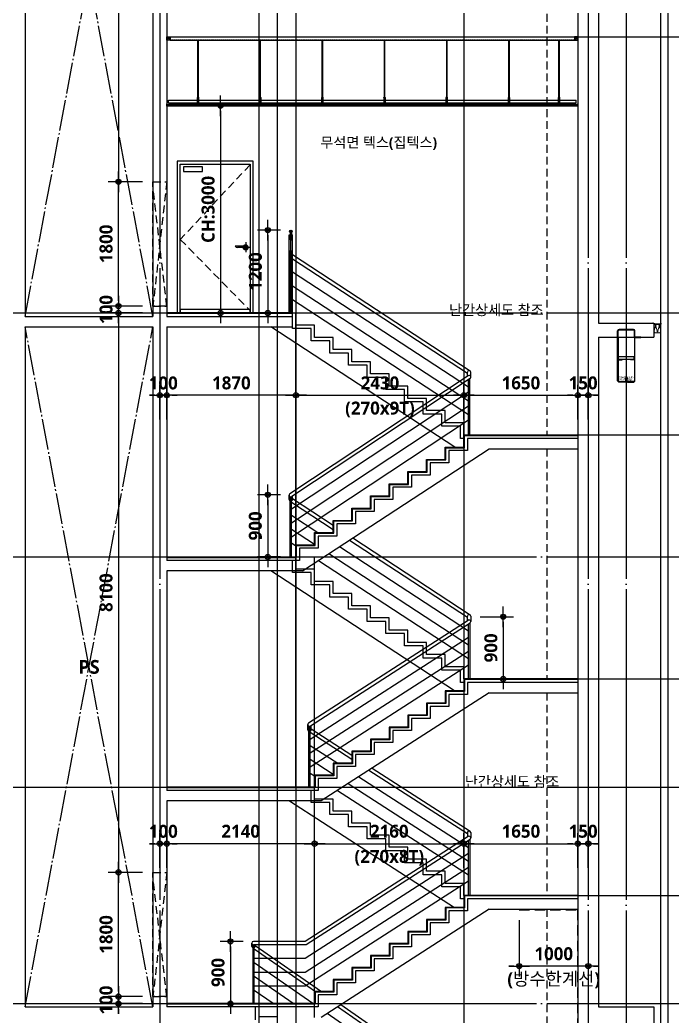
# Model space of a CAD drawing. Header units: millimetres. Extents: x 0 to 356400, y 0 to 68257.
# Drawn here: x 199200 to 208637, y 31519 to 45943 of the extents above; entities that cross this region are included whole.
import ezdxf
from ezdxf.enums import TextEntityAlignment as Align

# ---------------------------------------------------------------- set-up
doc = ezdxf.new("R2010")
doc.units = ezdxf.units.MM
doc.header["$LTSCALE"] = 75
for name, pattern in [('CEN', [62, 60, -1, 0, -1]), ('HID', [2.3, 1.5, -0.8]), ('HIDDEN', [0.375, 0.25, -0.125]), ('STD_HIDDEN', [3, 2, -1]), ('STD_SHAFT', [7.3, 6, -0.5, 0.3, -0.5])]:
    doc.linetypes.add(name, pattern=pattern)
doc.layers.get('Defpoints').update_dxf_attribs({"color": 161})
for name, color, linetype in [('##좌굴방지', 6, 'Continuous'), ('A-ANNO-LEAD', 4, 'Continuous'), ('A-ANNO-TEXT1', 7, 'Continuous'), ('A-CEN', 1, 'CEN'), ('A-DETL-WPRO-TYP2', 5, 'STD_HIDDEN'), ('A-FIN-TYP1', 6, 'Continuous'), ('A-FIN-TYP2', 4, 'Continuous'), ('A-FLOR-GW', 6, 'Continuous'), ('A-FLOR-OPEN-BELO', 6, 'STD_SHAFT'), ('A-PS-HID', 5, 'HID'), ('A-SECT-DOOR', 8, 'Continuous'), ('A-SECT-Hrail1', 8, 'Continuous'), ('A-SECT-Hrail2', 6, 'Continuous'), ('A-SECT-STAIRS', 4, 'Continuous'), ('A-ST-AXIS-CEN', 252, 'CEN'), ('A-ST-AXIS-DIM', 7, 'Continuous'), ('A-ST-CONC', 2, 'Continuous'), ('C02-AA$0$A-FIN-TYP1', 6, 'Continuous'), ('C02-AA$0$A-SECT-CLNG', 6, 'Continuous'), ('C02-AA$0$A-SECT-MATR1', 4, 'Continuous'), ('LEADER', 7, 'Continuous')]:
    doc.layers.add(name, color=color, linetype=linetype)
for name, color, linetype, plot in [('A-ANNO-NPLT', 129, 'Continuous', False), ('Defpoint', 161, 'Continuous', False), ('G(그리드2)', 235, 'Continuous', False)]:
    doc.layers.add(name, color=color, linetype=linetype, plot=plot)
doc.layers.add('A-XXXX-INSL2', color=8, linetype='Continuous', lineweight=18)
doc.layers.add('A-XXXX-STL', color=3, linetype='Continuous', lineweight=25)
doc.styles.add('SH_대대리576', font='')
doc.styles.add('SH_진천_나눔', font='NanumGothicBold.ttf')
doc.styles.get("Standard").update_dxf_attribs({"font": 'arial.ttf'})
doc.styles.get('SH_대대리576').set_extended_font_data('NanumGothic', bold=True)
doc.dimstyles.new('SHP 75 (in)', dxfattribs={"dimscale": 75, "dimtxt": 2.5, "dimasz": 1, "dimexe": 2, "dimexo": 2, "dimgap": 1, "dimtad": 1, "dimdec": 0, "dimzin": 0, "dimdsep": 46, "dimtxsty": 'SH_대대리576', "dimblk": 'DIMDOT', "dimblk1": 'NONE', "dimblk2": 'DIMDOT', "dimcen": 0.09, "dimclrd": 256, "dimclre": 256, "dimclrt": 3, "dimadec": 0, "dimazin": 1, "dimtfac": 1, "dimtdec": 0, "dimtix": 1, "dimtmove": 2, "dimatfit": 0, "dimldrblk": 'DIMDOT', "dimfxl": 1, "dimtfillclr": 3, "dimtolj": 1, "dimtzin": 0, "dimlwd": -1, "dimlwe": -1, "dimarcsym": 0})
pattern_1 = [(45, (-26656.6069, -1454.5902), (-0.25, 0.25), [])]

# ---------------------------------------------------------------- blocks, each defined once
blk = doc.blocks.new('DIMDOT')
at = {"color": 0}
blk.add_line((-2, 0), (2, 0), dxfattribs=at)
for radius in [0.5, 0.25]:
    blk.add_circle((0, 0), radius, dxfattribs=at)
blk = doc.blocks.new('*D3707')
at = {"layer": 'A-ST-AXIS-DIM'}
for p, q in [((202970, 42900), (202636, 42900)), ((202786, 42825), (202786, 41775)), ((202970, 41700), (202636, 41700))]:
    blk.add_line(p, q, dxfattribs=at)
at = {"layer": 'Defpoints', "color": 0}
for p in [(203120, 42900), (202786, 41700), (203120, 41700)]:
    blk.add_point(p, dxfattribs=at)
at = {"layer": 'A-ST-AXIS-DIM', "linetype": 'ByBlock', "xscale": 75, "yscale": 75, "zscale": 75}
for p, rotation in [((202786, 42900), 90), ((202786, 41700), 270)]:
    blk.add_blockref('DIMDOT', p, dxfattribs=dict(at, rotation=rotation))
at = {"layer": 'A-ST-AXIS-DIM', "color": 3, "insert": (202608, 42300), "char_height": 187.5, "attachment_point": 5, "rotation": 90, "style": 'SH_대대리576'}
blk.add_mtext('\\A1;1200', dxfattribs=at)
blk = doc.blocks.new('_None')
blk = doc.blocks.new('*D3708')
at = {"layer": 'A-ST-AXIS-DIM'}
for p, q in [((202553, 44700), (201953, 44700)), ((202103, 44625), (202103, 41775)), ((202553, 41700), (201953, 41700))]:
    blk.add_line(p, q, dxfattribs=at)
at = {"layer": 'Defpoints', "color": 0}
for p in [(202703, 44700), (202103, 41700), (202703, 41700)]:
    blk.add_point(p, dxfattribs=at)
at = {"layer": 'A-ST-AXIS-DIM', "linetype": 'ByBlock', "xscale": 75, "yscale": 75, "zscale": 75}
for p, rotation in [((202103, 44700), 90), ((202103, 41700), 270)]:
    blk.add_blockref('DIMDOT', p, dxfattribs=dict(at, rotation=rotation))
at = {"layer": 'A-ST-AXIS-DIM', "color": 3, "insert": (201924, 43200), "char_height": 187.5, "attachment_point": 5, "rotation": 90, "style": 'SH_대대리576'}
blk.add_mtext('\\A1;CH:3000', dxfattribs=at)
blk = doc.blocks.new('A$C1BF15DB8')
at = {"layer": 'A-ANNO-NPLT'}
for p, q in [((-21, 14, 0), (-21, -10, 0)), ((0, 0, 0), (-31, 0, 0))]:
    blk.add_line(p, q, dxfattribs=at)
at = {"layer": 'C02-AA$0$A-FIN-TYP1'}
blk.add_line((0, 24), (0, 0), dxfattribs=at)
at = {"layer": 'C02-AA$0$A-SECT-CLNG', "color": 8}
blk.add_line((4, 44), (4, 82), dxfattribs=at)
at = {"layer": 'C02-AA$0$A-SECT-MATR1'}
blk.add_lwpolyline([(-21, 14), (-6, 14), (-6, -1), (9, -1), (9, 0), (-5, 0), (-5, 15), (-20, 15), (-20, 29), (-21, 29)], close=True, dxfattribs=at)
blk = doc.blocks.new('A$C1A1450A5')
at = {"layer": 'C02-AA$0$A-SECT-CLNG', "color": 8}
for p, q in [((-7, 0), (-7, -3)), ((7, 0), (-7, 0)), ((7, 0), (7, -3)), ((10, -3), (-10, -3)), ((-10, -3), (-10, -83)), ((10, -6), (-10, -6)), ((10, -37), (-10, -37)), ((10, -83), (-10, -83)), ((-7, -9), (-7, -6)), ((7, -9), (-7, -9)), ((-4, -14), (-4, -9)), ((4, -14), (-4, -14)), ((4, -14), (4, -9)), ((7, -9), (7, -6)), ((10, -3), (10, -83))]:
    blk.add_line(p, q, dxfattribs=at)
blk = doc.blocks.new('*U1766')
at = {"layer": 'A-ANNO-NPLT'}
for p, q in [((-5084, 0), (-5115, 0)), ((-5105, 14), (-5105, -10)), ((824, 0, 0), (855, 0, 0)), ((845, 14, 0), (845, -10, 0))]:
    blk.add_line(p, q, dxfattribs=at)
at = {"layer": 'C02-AA$0$A-FIN-TYP1'}
for p, q in [((-5084, 24), (824, 24)), ((-5084, 12), (824, 12)), ((-5084, 0), (824, 0))]:
    blk.add_line(p, q, dxfattribs=at)
at = {"layer": 'C02-AA$0$A-SECT-CLNG', "color": 8}
for p, q in [((-4659, 950), (-4659, 125)), ((-4652, 950), (-4652, 125)), ((-3759, 950), (-3759, 125)), ((-3752, 950), (-3752, 125)), ((-2859, 950), (-2859, 125)), ((-2852, 950), (-2852, 125)), ((-1959, 950), (-1959, 125)), ((-1952, 950), (-1952, 125)), ((-1059, 950), (-1059, 125)), ((-1052, 950), (-1052, 125)), ((-159, 950), (-159, 125)), ((-152, 950), (-152, 125)), ((565, 950), (565, 125)), ((572, 950), (572, 125)), ((-5080, 82), (820, 82)), ((-5080, 44), (820, 44))]:
    blk.add_line(p, q, dxfattribs=at)
for p in [(-4655, 125), (-3755, 125), (-2855, 125), (-1955, 125), (-1055, 125), (-155, 125), (569, 125)]:
    blk.add_blockref('A$C1A1450A5', p, dxfattribs=at)
at = {"layer": 'C02-AA$0$A-SECT-MATR1'}
blk.add_blockref('A$C1BF15DB8', (-5084, 0), dxfattribs=at)
at = {"layer": 'C02-AA$0$A-SECT-MATR1', "xscale": -1}
blk.add_blockref('A$C1BF15DB8', (824, 0), dxfattribs=at)
blk = doc.blocks.new('*D3731')
at = {"layer": 'A-ST-AXIS-DIM'}
for p, q in [((200975, 33600), (200475, 33600)), ((200625, 31875), (200625, 33525)), ((200975, 31800), (200475, 31800))]:
    blk.add_line(p, q, dxfattribs=at)
at = {"layer": 'Defpoints', "color": 0}
for p in [(200625, 33600), (201125, 33600), (201125, 31800)]:
    blk.add_point(p, dxfattribs=at)
at = {"layer": 'A-ST-AXIS-DIM', "linetype": 'ByBlock', "xscale": 75, "yscale": 75, "zscale": 75}
for p, rotation in [((200625, 33600), 90), ((200625, 31800), 270)]:
    blk.add_blockref('DIMDOT', p, dxfattribs=dict(at, rotation=rotation))
at = {"layer": 'A-ST-AXIS-DIM', "color": 3, "insert": (200447, 32700), "char_height": 187.5, "attachment_point": 5, "rotation": 90, "style": 'SH_대대리576'}
blk.add_mtext('\\A1;1800', dxfattribs=at)
blk = doc.blocks.new('*D3732')
at = {"layer": 'A-ST-AXIS-DIM'}
for p, q in [((200625, 31875), (200625, 31950)), ((200975, 31800), (200475, 31800)), ((200625, 31800), (200625, 31700)), ((200975, 31700), (200475, 31700)), ((200625, 31625), (200625, 31550))]:
    blk.add_line(p, q, dxfattribs=at)
at = {"layer": 'Defpoints', "color": 0}
for p in [(201125, 31800), (200625, 31700), (201125, 31700)]:
    blk.add_point(p, dxfattribs=at)
at = {"layer": 'A-ST-AXIS-DIM', "linetype": 'ByBlock', "xscale": 75, "yscale": 75, "zscale": 75}
for p, rotation in [((200625, 31800), 270), ((200625, 31700), 90)]:
    blk.add_blockref('DIMDOT', p, dxfattribs=dict(at, rotation=rotation))
at = {"layer": 'A-ST-AXIS-DIM', "color": 3, "insert": (200447, 31750), "char_height": 187.5, "attachment_point": 5, "rotation": 90, "style": 'SH_대대리576'}
blk.add_mtext('\\A1;100', dxfattribs=at)
blk = doc.blocks.new('*D3733')
at = {"layer": 'A-ST-AXIS-DIM'}
for p, q in [((200975, 41700), (200475, 41700)), ((200625, 41625), (200625, 33675)), ((200975, 33600), (200475, 33600))]:
    blk.add_line(p, q, dxfattribs=at)
at = {"layer": 'Defpoints', "color": 0}
for p in [(201125, 41700), (200625, 33600), (201125, 33600)]:
    blk.add_point(p, dxfattribs=at)
at = {"layer": 'A-ST-AXIS-DIM', "linetype": 'ByBlock', "xscale": 75, "yscale": 75, "zscale": 75}
for p, rotation in [((200625, 41700), 90), ((200625, 33600), 270)]:
    blk.add_blockref('DIMDOT', p, dxfattribs=dict(at, rotation=rotation))
at = {"layer": 'A-ST-AXIS-DIM', "color": 3, "insert": (200447, 37650), "char_height": 187.5, "attachment_point": 5, "rotation": 90, "style": 'SH_대대리576'}
blk.add_mtext('\\A1;8100', dxfattribs=at)
blk = doc.blocks.new('*D3739')
at = {"layer": 'A-ST-AXIS-DIM'}
for p, q in [((200975, 43600), (200475, 43600)), ((200625, 41875), (200625, 43525)), ((200975, 41800), (200475, 41800))]:
    blk.add_line(p, q, dxfattribs=at)
at = {"layer": 'Defpoints', "color": 0}
for p in [(200625, 43600), (201125, 43600), (201125, 41800)]:
    blk.add_point(p, dxfattribs=at)
at = {"layer": 'A-ST-AXIS-DIM', "linetype": 'ByBlock', "xscale": 75, "yscale": 75, "zscale": 75}
for p, rotation in [((200625, 43600), 90), ((200625, 41800), 270)]:
    blk.add_blockref('DIMDOT', p, dxfattribs=dict(at, rotation=rotation))
at = {"layer": 'A-ST-AXIS-DIM', "color": 3, "insert": (200447, 42700), "char_height": 187.5, "attachment_point": 5, "rotation": 90, "style": 'SH_대대리576'}
blk.add_mtext('\\A1;1800', dxfattribs=at)
blk = doc.blocks.new('*D3740')
at = {"layer": 'A-ST-AXIS-DIM'}
for p, q in [((200625, 41875), (200625, 41950)), ((200975, 41800), (200475, 41800)), ((200975, 41700), (200475, 41700)), ((200625, 41800), (200625, 41700)), ((200625, 41625), (200625, 41550))]:
    blk.add_line(p, q, dxfattribs=at)
at = {"layer": 'Defpoints', "color": 0}
for p in [(200625, 41700), (201125, 41800), (201125, 41700)]:
    blk.add_point(p, dxfattribs=at)
at = {"layer": 'A-ST-AXIS-DIM', "linetype": 'ByBlock', "xscale": 75, "yscale": 75, "zscale": 75}
for p, rotation in [((200625, 41800), 270), ((200625, 41700), 90)]:
    blk.add_blockref('DIMDOT', p, dxfattribs=dict(at, rotation=rotation))
at = {"layer": 'A-ST-AXIS-DIM', "color": 3, "insert": (200447, 41750), "char_height": 187.5, "attachment_point": 5, "rotation": 90, "style": 'SH_대대리576'}
blk.add_mtext('\\A1;100', dxfattribs=at)
blk = doc.blocks.new('*D3741')
at = {"layer": 'A-ST-AXIS-DIM'}
for p, q in [((200975, 51700), (200475, 51700)), ((200625, 51625), (200625, 43675)), ((200975, 43600), (200475, 43600))]:
    blk.add_line(p, q, dxfattribs=at)
at = {"layer": 'Defpoints', "color": 0}
for p in [(201125, 51700), (200625, 43600), (201125, 43600)]:
    blk.add_point(p, dxfattribs=at)
at = {"layer": 'A-ST-AXIS-DIM', "linetype": 'ByBlock', "xscale": 75, "yscale": 75, "zscale": 75}
for p, rotation in [((200625, 51700), 90), ((200625, 43600), 270)]:
    blk.add_blockref('DIMDOT', p, dxfattribs=dict(at, rotation=rotation))
at = {"layer": 'A-ST-AXIS-DIM', "color": 3, "insert": (200447, 47650), "char_height": 187.5, "attachment_point": 5, "rotation": 90, "style": 'SH_대대리576'}
blk.add_mtext('\\A1;8100', dxfattribs=at)
blk = doc.blocks.new('*D5217')
at = {"layer": 'A-ST-AXIS-DIM'}
for p, q in [((206425, 32909), (206425, 32092)), ((207425, 32592), (207425, 32092)), ((206350, 32242), (206275, 32242)), ((207425, 32242), (206425, 32242)), ((207500, 32242), (207575, 32242))]:
    blk.add_line(p, q, dxfattribs=at)
at = {"layer": 'Defpoints', "color": 0}
for p in [(206425, 33059), (207425, 32742), (206425, 32242)]:
    blk.add_point(p, dxfattribs=at)
at = {"layer": 'A-ST-AXIS-DIM', "linetype": 'ByBlock', "xscale": 75, "yscale": 75, "zscale": 75}
blk.add_blockref('DIMDOT', (206425, 32242), dxfattribs=at)
at = {"layer": 'A-ST-AXIS-DIM', "linetype": 'ByBlock', "xscale": 75, "yscale": 75, "zscale": 75, "rotation": 180}
blk.add_blockref('DIMDOT', (207425, 32242), dxfattribs=at)
at = {"layer": 'A-ST-AXIS-DIM', "color": 3, "char_height": 187.5, "attachment_point": 5, "style": 'SH_대대리576'}
for s, insert in [('\\A1;1000', (206925, 32420)), ('\\A1;(방수한계선)', (206925, 32036))]:
    blk.add_mtext(s, dxfattribs=dict(at, insert=insert))
blk = doc.blocks.new('*D8946')
at = {"layer": 'A-ST-AXIS-DIM'}
for p, q in [((203465, 33665), (203465, 34165)), ((205625, 33665), (205625, 34165)), ((203540, 34015), (205550, 34015))]:
    blk.add_line(p, q, dxfattribs=at)
at = {"layer": 'Defpoints', "color": 0}
for p in [(205625, 34015), (203465, 33515), (205625, 33515)]:
    blk.add_point(p, dxfattribs=at)
at = {"layer": 'A-ST-AXIS-DIM', "linetype": 'ByBlock', "xscale": 75, "yscale": 75, "zscale": 75, "rotation": 180}
blk.add_blockref('DIMDOT', (203465, 34015), dxfattribs=at)
at = {"layer": 'A-ST-AXIS-DIM', "linetype": 'ByBlock', "xscale": 75, "yscale": 75, "zscale": 75}
blk.add_blockref('DIMDOT', (205625, 34015), dxfattribs=at)
at = {"layer": 'A-ST-AXIS-DIM', "color": 3, "char_height": 187.5, "attachment_point": 5, "style": 'SH_대대리576'}
for s, insert in [('\\A1;2160', (204545, 34194)), ('\\A1;(270x8T)', (204545, 33810))]:
    blk.add_mtext(s, dxfattribs=dict(at, insert=insert))
blk = doc.blocks.new('*D8947')
at = {"layer": 'A-ST-AXIS-DIM'}
for p, q in [((205625, 33665), (205625, 34165)), ((207275, 33665), (207275, 34165)), ((205700, 34015), (207200, 34015))]:
    blk.add_line(p, q, dxfattribs=at)
at = {"layer": 'Defpoints', "color": 0}
for p in [(207275, 34015), (205625, 33515), (207275, 33515)]:
    blk.add_point(p, dxfattribs=at)
at = {"layer": 'A-ST-AXIS-DIM', "linetype": 'ByBlock', "xscale": 75, "yscale": 75, "zscale": 75, "rotation": 180}
blk.add_blockref('DIMDOT', (205625, 34015), dxfattribs=at)
at = {"layer": 'A-ST-AXIS-DIM', "linetype": 'ByBlock', "xscale": 75, "yscale": 75, "zscale": 75}
blk.add_blockref('DIMDOT', (207275, 34015), dxfattribs=at)
at = {"layer": 'A-ST-AXIS-DIM', "color": 3, "insert": (206450, 34194), "char_height": 187.5, "attachment_point": 5, "style": 'SH_대대리576'}
blk.add_mtext('\\A1;1650', dxfattribs=at)
blk = doc.blocks.new('*D8948')
at = {"layer": 'A-ST-AXIS-DIM'}
for p, q in [((201325, 33665), (201325, 34165)), ((203465, 33665), (203465, 34165)), ((203390, 34015), (201400, 34015))]:
    blk.add_line(p, q, dxfattribs=at)
at = {"layer": 'Defpoints', "color": 0}
for p in [(201325, 34015), (201325, 33515), (203465, 33515)]:
    blk.add_point(p, dxfattribs=at)
at = {"layer": 'A-ST-AXIS-DIM', "linetype": 'ByBlock', "xscale": 75, "yscale": 75, "zscale": 75, "rotation": 180}
blk.add_blockref('DIMDOT', (201325, 34015), dxfattribs=at)
at = {"layer": 'A-ST-AXIS-DIM', "linetype": 'ByBlock', "xscale": 75, "yscale": 75, "zscale": 75}
blk.add_blockref('DIMDOT', (203465, 34015), dxfattribs=at)
at = {"layer": 'A-ST-AXIS-DIM', "color": 3, "insert": (202395, 34194), "char_height": 187.5, "attachment_point": 5, "style": 'SH_대대리576'}
blk.add_mtext('\\A1;2140', dxfattribs=at)
blk = doc.blocks.new('*D8949')
at = {"layer": 'A-ST-AXIS-DIM'}
for p, q in [((201225, 33665), (201225, 34165)), ((201325, 33665), (201325, 34165)), ((201150, 34015), (201075, 34015)), ((201225, 34015), (201325, 34015)), ((201400, 34015), (201475, 34015))]:
    blk.add_line(p, q, dxfattribs=at)
at = {"layer": 'Defpoints', "color": 0}
for p in [(201325, 34015), (201225, 33515), (201325, 33515)]:
    blk.add_point(p, dxfattribs=at)
at = {"layer": 'A-ST-AXIS-DIM', "linetype": 'ByBlock', "xscale": 75, "yscale": 75, "zscale": 75}
blk.add_blockref('DIMDOT', (201225, 34015), dxfattribs=at)
at = {"layer": 'A-ST-AXIS-DIM', "linetype": 'ByBlock', "xscale": 75, "yscale": 75, "zscale": 75, "rotation": 180}
blk.add_blockref('DIMDOT', (201325, 34015), dxfattribs=at)
at = {"layer": 'A-ST-AXIS-DIM', "color": 3, "insert": (201275, 34193), "char_height": 187.5, "attachment_point": 5, "style": 'SH_대대리576'}
blk.add_mtext('\\A1;100', dxfattribs=at)
blk = doc.blocks.new('*D8950')
at = {"layer": 'A-ST-AXIS-DIM'}
for p, q in [((207275, 33665), (207275, 34165)), ((207425, 33665), (207425, 34165)), ((207200, 34015), (207125, 34015)), ((207425, 34015), (207275, 34015)), ((207500, 34015), (207575, 34015))]:
    blk.add_line(p, q, dxfattribs=at)
at = {"layer": 'Defpoints', "color": 0}
for p in [(207275, 34015), (207275, 33515), (207425, 33515)]:
    blk.add_point(p, dxfattribs=at)
at = {"layer": 'A-ST-AXIS-DIM', "linetype": 'ByBlock', "xscale": 75, "yscale": 75, "zscale": 75}
blk.add_blockref('DIMDOT', (207275, 34015), dxfattribs=at)
at = {"layer": 'A-ST-AXIS-DIM', "linetype": 'ByBlock', "xscale": 75, "yscale": 75, "zscale": 75, "rotation": 180}
blk.add_blockref('DIMDOT', (207425, 34015), dxfattribs=at)
at = {"layer": 'A-ST-AXIS-DIM', "color": 3, "insert": (207350, 34194), "char_height": 187.5, "attachment_point": 5, "style": 'SH_대대리576'}
blk.add_mtext('\\A1;150', dxfattribs=at)
blk = doc.blocks.new('*D8951')
at = {"layer": 'A-ST-AXIS-DIM'}
for p, q in [((203195, 40158), (203195, 40658)), ((205625, 40158), (205625, 40658)), ((203270, 40508), (205550, 40508))]:
    blk.add_line(p, q, dxfattribs=at)
at = {"layer": 'Defpoints', "color": 0}
for p in [(205625, 40508), (203195, 40008), (205625, 40008)]:
    blk.add_point(p, dxfattribs=at)
at = {"layer": 'A-ST-AXIS-DIM', "linetype": 'ByBlock', "xscale": 75, "yscale": 75, "zscale": 75, "rotation": 180}
blk.add_blockref('DIMDOT', (203195, 40508), dxfattribs=at)
at = {"layer": 'A-ST-AXIS-DIM', "linetype": 'ByBlock', "xscale": 75, "yscale": 75, "zscale": 75}
blk.add_blockref('DIMDOT', (205625, 40508), dxfattribs=at)
at = {"layer": 'A-ST-AXIS-DIM', "color": 3, "char_height": 187.5, "attachment_point": 5, "style": 'SH_대대리576'}
for s, insert in [('\\A1;2430', (204410, 40686)), ('\\A1;(270x9T)', (204410, 40302))]:
    blk.add_mtext(s, dxfattribs=dict(at, insert=insert))
blk = doc.blocks.new('*D8952')
at = {"layer": 'A-ST-AXIS-DIM'}
for p, q in [((205625, 40158), (205625, 40658)), ((207275, 40158), (207275, 40658)), ((205700, 40508), (207200, 40508))]:
    blk.add_line(p, q, dxfattribs=at)
at = {"layer": 'Defpoints', "color": 0}
for p in [(207275, 40508), (205625, 40008), (207275, 40008)]:
    blk.add_point(p, dxfattribs=at)
at = {"layer": 'A-ST-AXIS-DIM', "linetype": 'ByBlock', "xscale": 75, "yscale": 75, "zscale": 75, "rotation": 180}
blk.add_blockref('DIMDOT', (205625, 40508), dxfattribs=at)
at = {"layer": 'A-ST-AXIS-DIM', "linetype": 'ByBlock', "xscale": 75, "yscale": 75, "zscale": 75}
blk.add_blockref('DIMDOT', (207275, 40508), dxfattribs=at)
at = {"layer": 'A-ST-AXIS-DIM', "color": 3, "insert": (206450, 40686), "char_height": 187.5, "attachment_point": 5, "style": 'SH_대대리576'}
blk.add_mtext('\\A1;1650', dxfattribs=at)
blk = doc.blocks.new('*D8953')
at = {"layer": 'A-ST-AXIS-DIM'}
for p, q in [((201325, 40158), (201325, 40658)), ((203195, 40158), (203195, 40658)), ((203120, 40508), (201400, 40508))]:
    blk.add_line(p, q, dxfattribs=at)
at = {"layer": 'Defpoints', "color": 0}
for p in [(201325, 40508), (201325, 40008), (203195, 40008)]:
    blk.add_point(p, dxfattribs=at)
at = {"layer": 'A-ST-AXIS-DIM', "linetype": 'ByBlock', "xscale": 75, "yscale": 75, "zscale": 75, "rotation": 180}
blk.add_blockref('DIMDOT', (201325, 40508), dxfattribs=at)
at = {"layer": 'A-ST-AXIS-DIM', "linetype": 'ByBlock', "xscale": 75, "yscale": 75, "zscale": 75}
blk.add_blockref('DIMDOT', (203195, 40508), dxfattribs=at)
at = {"layer": 'A-ST-AXIS-DIM', "color": 3, "insert": (202260, 40686), "char_height": 187.5, "attachment_point": 5, "style": 'SH_대대리576'}
blk.add_mtext('\\A1;1870', dxfattribs=at)
blk = doc.blocks.new('*D8954')
at = {"layer": 'A-ST-AXIS-DIM'}
for p, q in [((201225, 40158), (201225, 40658)), ((201325, 40158), (201325, 40658)), ((201150, 40508), (201075, 40508)), ((201225, 40508), (201325, 40508)), ((201400, 40508), (201475, 40508))]:
    blk.add_line(p, q, dxfattribs=at)
at = {"layer": 'Defpoints', "color": 0}
for p in [(201325, 40508), (201225, 40008), (201325, 40008)]:
    blk.add_point(p, dxfattribs=at)
at = {"layer": 'A-ST-AXIS-DIM', "linetype": 'ByBlock', "xscale": 75, "yscale": 75, "zscale": 75}
blk.add_blockref('DIMDOT', (201225, 40508), dxfattribs=at)
at = {"layer": 'A-ST-AXIS-DIM', "linetype": 'ByBlock', "xscale": 75, "yscale": 75, "zscale": 75, "rotation": 180}
blk.add_blockref('DIMDOT', (201325, 40508), dxfattribs=at)
at = {"layer": 'A-ST-AXIS-DIM', "color": 3, "insert": (201275, 40685), "char_height": 187.5, "attachment_point": 5, "style": 'SH_대대리576'}
blk.add_mtext('\\A1;100', dxfattribs=at)
blk = doc.blocks.new('*D8955')
at = {"layer": 'A-ST-AXIS-DIM'}
for p, q in [((207275, 40158), (207275, 40658)), ((207425, 40158), (207425, 40658)), ((207200, 40508), (207125, 40508)), ((207425, 40508), (207275, 40508)), ((207500, 40508), (207575, 40508))]:
    blk.add_line(p, q, dxfattribs=at)
at = {"layer": 'Defpoints', "color": 0}
for p in [(207275, 40508), (207275, 40008), (207425, 40008)]:
    blk.add_point(p, dxfattribs=at)
at = {"layer": 'A-ST-AXIS-DIM', "linetype": 'ByBlock', "xscale": 75, "yscale": 75, "zscale": 75}
blk.add_blockref('DIMDOT', (207275, 40508), dxfattribs=at)
at = {"layer": 'A-ST-AXIS-DIM', "linetype": 'ByBlock', "xscale": 75, "yscale": 75, "zscale": 75, "rotation": 180}
blk.add_blockref('DIMDOT', (207425, 40508), dxfattribs=at)
at = {"layer": 'A-ST-AXIS-DIM', "color": 3, "insert": (207350, 40686), "char_height": 187.5, "attachment_point": 5, "style": 'SH_대대리576'}
blk.add_mtext('\\A1;150', dxfattribs=at)
blk = doc.blocks.new('G$C698D9822')
at = {"layer": 'A-CEN'}
for p, q in [((992, 1024), (992, 880)), ((1062, 950), (938, 950))]:
    blk.add_line(p, q, dxfattribs=at)
at = {"layer": 'A-PS-HID'}
blk.add_lwpolyline([(1055, 2145), (45, 1065), (1050, 40)], dxfattribs=at)
at = {"layer": 'A-SECT-DOOR'}
for p, q in [((992, 969), (845, 969)), ((957, 949), (873, 949))]:
    blk.add_line(p, q, dxfattribs=at)
for points in [[(45, 1065), (45, 2155), (1055, 2155), (1055, 2145), (1055, 950), (1055, 50), (1055, 0), (1100, 0), (1100, 2200), (0, 2200), (0, 0), (45, 0), (45, 50)], [(366, 2116), (93, 2116), (93, 2049), (366, 2049)], [(45, 50), (45, 0), (1055, 0), (1055, 50), (1040, 50)]]:
    blk.add_lwpolyline(points, close=True, dxfattribs=at)
for centre, radius, start, end in [((845, 966), 3, 90, 166.723), ((848, 966), 6.09, 166.723, 200.4138), ((872, 986), 37.2, 217.801, 272.4199), ((992, 950), 37.3, 180.9385, 157.0665), ((940, 901), 51.4, 42.6877, 70.1326), ((992, 949), 20, 223.2078, 90)]:
    blk.add_arc(centre, radius, start, end, dxfattribs=at)
blk = doc.blocks.new('*D9036')
at = {"layer": 'A-ST-AXIS-DIM'}
for p, q in [((202970, 39067), (202636, 39067)), ((202786, 38992), (202786, 38242)), ((202970, 38167), (202636, 38167))]:
    blk.add_line(p, q, dxfattribs=at)
at = {"layer": 'Defpoints', "color": 0}
for p in [(203120, 39067), (202786, 38167), (203120, 38167)]:
    blk.add_point(p, dxfattribs=at)
at = {"layer": 'A-ST-AXIS-DIM', "linetype": 'ByBlock', "xscale": 75, "yscale": 75, "zscale": 75}
for p, rotation in [((202786, 39067), 90), ((202786, 38167), 270)]:
    blk.add_blockref('DIMDOT', p, dxfattribs=dict(at, rotation=rotation))
at = {"layer": 'A-ST-AXIS-DIM', "color": 3, "insert": (202607, 38617), "char_height": 187.5, "attachment_point": 5, "rotation": 90, "style": 'SH_대대리576'}
blk.add_mtext('\\A1;900', dxfattribs=at)
blk = doc.blocks.new('*D9037')
at = {"layer": 'A-ST-AXIS-DIM'}
for p, q in [((202430, 32600), (202096, 32600)), ((202246, 32525), (202246, 31775)), ((202430, 31700), (202096, 31700))]:
    blk.add_line(p, q, dxfattribs=at)
at = {"layer": 'Defpoints', "color": 0}
for p in [(202580, 32600), (202246, 31700), (202580, 31700)]:
    blk.add_point(p, dxfattribs=at)
at = {"layer": 'A-ST-AXIS-DIM', "linetype": 'ByBlock', "xscale": 75, "yscale": 75, "zscale": 75}
for p, rotation in [((202246, 32600), 90), ((202246, 31700), 270)]:
    blk.add_blockref('DIMDOT', p, dxfattribs=dict(at, rotation=rotation))
at = {"layer": 'A-ST-AXIS-DIM', "color": 3, "insert": (202067, 32150), "char_height": 187.5, "attachment_point": 5, "rotation": 90, "style": 'SH_대대리576'}
blk.add_mtext('\\A1;900', dxfattribs=at)
blk = doc.blocks.new('*D9039')
at = {"layer": 'A-ST-AXIS-DIM'}
for p, q in [((205860, 37300), (206344, 37300)), ((206194, 37225), (206194, 36475)), ((205860, 36400), (206344, 36400))]:
    blk.add_line(p, q, dxfattribs=at)
at = {"layer": 'Defpoints', "color": 0}
for p in [(205710, 37300), (205710, 36400), (206194, 36400)]:
    blk.add_point(p, dxfattribs=at)
at = {"layer": 'A-ST-AXIS-DIM', "linetype": 'ByBlock', "xscale": 75, "yscale": 75, "zscale": 75}
for p, rotation in [((206194, 37300), 90), ((206194, 36400), 270)]:
    blk.add_blockref('DIMDOT', p, dxfattribs=dict(at, rotation=rotation))
at = {"layer": 'A-ST-AXIS-DIM', "color": 3, "insert": (206016, 36850), "char_height": 187.5, "attachment_point": 5, "rotation": 90, "style": 'SH_대대리576'}
blk.add_mtext('\\A1;900', dxfattribs=at)
blk = doc.blocks.new('G$C4CAA97C9')
h = blk.add_hatch()
h.set_pattern_fill('ANSI31', color=252, scale=0.1, angle=45, style=0)
h.set_pattern_definition(pattern_1)
h.paths.add_polyline_path([(184, 760), (234, 760), (234, 754), (184, 754)])
h = blk.add_hatch()
h.set_pattern_fill('ANSI31', color=252, scale=0.1, angle=45, style=0)
h.set_pattern_definition(pattern_1)
h.paths.add_polyline_path([(84, 645), (84, 695), (90, 695), (90, 645)])
h = blk.add_hatch()
h.set_pattern_fill('ANSI31', color=252, scale=0.1, angle=45, style=0)
h.set_pattern_definition(pattern_1)
h.paths.add_polyline_path([(334, 645), (334, 695), (328, 695), (328, 645)])
at = {"layer": '##좌굴방지'}
for points in [[(328, 328), (90, 328), (90, 322), (150, 322), (150, 328)], [(98, 328), (98, 368), (320, 368), (320, 328)], [(328, 328), (328, 322), (268, 322), (268, 328)]]:
    blk.add_lwpolyline(points, dxfattribs=at)
at = {"color": 2, "linetype": 'Continuous'}
for p, q in [((84, 645), (84, 739)), ((90, 645), (90, 739)), ((105, 760), (313, 760)), ((105, 754), (313, 754)), ((328, 645), (328, 739)), ((334, 645), (334, 739)), ((84, 645), (90, 645)), ((334, 645), (328, 645))]:
    blk.add_line(p, q, dxfattribs=at)
at = {"color": 3, "linetype": 'Continuous'}
for p, q in [((109, 760), (109, 766)), ((109, 766), (309, 766)), ((109, 760), (309, 760)), ((309, 760), (309, 766))]:
    blk.add_line(p, q, dxfattribs=at)
at = {"color": 7, "linetype": 'Continuous'}
blk.add_line((84, 625), (84, 515), dxfattribs=at)
at = {"color": 252, "linetype": 'Continuous'}
blk.add_line((346, 650), (334, 650), dxfattribs=at)
at = {"color": 2, "linetype": 'Continuous'}
for points in [[(191, 54), (196, 56), (208, 24, -0.520567), (191, 0), (102, 0, -0.414214), (84, 18), (84, 630, 0.413373), (70, 644), (0, 644), (0, 650), (70, 650, -0.413938), (90, 630), (90, 18, 0.414214), (102, 6), (191, 6, 0.520567), (202, 22)], [(227, 54), (222, 56), (210, 24, 0.520567), (227, 0), (316, 0, 0.414214), (334, 18), (334, 630, -0.413373), (348, 644), (418, 644), (418, 650), (348, 650, 0.413938), (328, 630), (328, 18, -0.414214), (316, 6), (227, 6, -0.520567), (216, 22)]]:
    blk.add_lwpolyline(points, format="xyb", close=True, dxfattribs=at)
for centre, radius, start, end in [((105, 739), 21, 90, 180), ((105, 739), 15, 90, 180), ((313, 739), 21, 0, 90), ((313, 739), 15, 0, 90)]:
    blk.add_arc(centre, radius, start, end, dxfattribs=at)
at = {"layer": 'Defpoint', "linetype": 'Continuous'}
for s, p in [('AG2A (3,4)', (102, 73)), ('250 X 850', (102, 33))]:
    blk.add_text(s, height=30, dxfattribs=at).set_placement(p, align=Align.MIDDLE_LEFT)

msp = doc.modelspace()

# ---------------------------------------------------------------- linework, layer by layer
at = {"layer": 'A-ANNO-LEAD'}
msp.add_lwpolyline([(203326.6, 44702.5, 0, 48, 0), (203326.6, 44558.5, 0, 0, 0), (203326.6, 44165.4, 0, 0, 0), (203476.6, 44165.4, 0, 0, 0)], format="xyseb", dxfattribs=at)
at = {"layer": 'A-CEN'}
for p, q in [((201225, 56300), (201225, 9200)), ((207425, 56300), (207425, 9200)), ((201325, 45700), (210775, 45700)), ((192875, 41700), (210775, 41700)), ((205625, 39933.3), (210775, 39933.3)), ((192875, 38166.7), (210775, 38166.7)), ((205625, 36400), (210775, 36400)), ((192875, 34833.3), (210775, 34833.3)), ((205625, 33266.7), (210775, 33266.7)), ((192875, 31700), (210775, 31700))]:
    msp.add_line(p, q, dxfattribs=at)
at = {"layer": 'A-DETL-WPRO-TYP2'}
for p, q in [((206425, 33058.7), (206425, 33066.7)), ((206425, 33058.7), (207267, 33058.7)), ((207267, 33058.7), (207267, 29408))]:
    msp.add_line(p, q, dxfattribs=at)
at = {"layer": 'A-FIN-TYP1'}
for p, q in [((203145, 41700), (201325, 41700)), ((203145, 41691), (201325, 41691)), ((203145, 41691), (203145, 41700))]:
    msp.add_line(p, q, dxfattribs=at)
for points in [[(201325, 38166.7), (203195, 38166.7), (203195, 38343.3), (203465, 38343.3), (203465, 38520), (203735, 38520), (203735, 38696.7), (204005, 38696.7), (204005, 38873.3), (204275, 38873.3), (204275, 39050), (204545, 39050), (204545, 39226.7), (204815, 39226.7), (204815, 39403.3), (205085, 39403.3), (205085, 39580), (205355, 39580), (205355, 39756.7), (205625, 39756.7), (205625, 39933.3), (207275, 39933.3)], [(201325, 38157.7), (203204, 38157.7), (203204, 38334.3), (203474, 38334.3), (203474, 38511), (203744, 38511), (203744, 38687.7), (204014, 38687.7), (204014, 38864.3), (204284, 38864.3), (204284, 39041), (204554, 39041), (204554, 39217.7), (204824, 39217.7), (204824, 39394.3), (205094, 39394.3), (205094, 39571), (205364, 39571), (205364, 39747.7), (205634, 39747.7), (205634, 39924.3), (207275, 39924.3)], [(207275, 36400), (205625, 36400), (205625, 36225.9), (205355, 36225.9), (205355, 36051.9), (205085, 36051.9), (205085, 35877.8), (204815, 35877.8), (204815, 35703.7), (204545, 35703.7), (204545, 35529.6), (204275, 35529.6), (204275, 35355.6), (204005, 35355.6), (204005, 35181.5), (203735, 35181.5), (203735, 35007.4), (203465, 35007.4), (203465, 34833.3), (201325, 34833.3)], [(207275, 36391), (205634, 36391), (205634, 36216.9), (205364, 36216.9), (205364, 36042.9), (205094, 36042.9), (205094, 35868.8), (204824, 35868.8), (204824, 35694.7), (204554, 35694.7), (204554, 35520.6), (204284, 35520.6), (204284, 35346.6), (204014, 35346.6), (204014, 35172.5), (203744, 35172.5), (203744, 34998.4), (203474, 34998.4), (203474, 34824.3), (201325, 34824.3)], [(207275, 33266.7), (205625, 33266.7), (205625, 33092.6), (205355, 33092.6), (205355, 32918.5), (205085, 32918.5), (205085, 32744.4), (204815, 32744.4), (204815, 32570.4), (204545, 32570.4), (204545, 32396.3), (204275, 32396.3), (204275, 32222.2), (204005, 32222.2), (204005, 32048.1), (203735, 32048.1), (203735, 31874.1), (203465, 31874.1), (203465, 31700), (201325, 31700)], [(207275, 33257.7), (205634, 33257.7), (205634, 33083.6), (205364, 33083.6), (205364, 32909.5), (205094, 32909.5), (205094, 32735.4), (204824, 32735.4), (204824, 32561.4), (204554, 32561.4), (204554, 32387.3), (204284, 32387.3), (204284, 32213.2), (204014, 32213.2), (204014, 32039.1), (203744, 32039.1), (203744, 31865.1), (203474, 31865.1), (203474, 31691), (201325, 31691)]]:
    msp.add_lwpolyline(points, dxfattribs=at)
at = {"layer": 'A-FIN-TYP2', "color": 8}
for p, q in [((201328.2, 45696.8), (201371.8, 45653.2)), ((201328.2, 45653.2), (201371.8, 45696.8)), ((207271.8, 45696.8), (207228.2, 45653.2)), ((207271.8, 45653.2), (207228.2, 45696.8))]:
    msp.add_line(p, q, dxfattribs=at)
at = {"layer": 'A-FIN-TYP2', "color": 8, "linetype": 'HIDDEN'}
for p, q in [((201375, 45696.8), (207225, 45696.8)), ((201375, 45653.2), (207225, 45653.2))]:
    msp.add_line(p, q, dxfattribs=at)
for points in [[(201371.8, 45653.2), (201328.2, 45653.2), (201328.2, 45696.8), (201371.8, 45696.8)], [(207228.2, 45653.2), (207271.8, 45653.2), (207271.8, 45696.8), (207228.2, 45696.8)]]:
    msp.add_lwpolyline(points, close=True, dxfattribs=at)
at = {"layer": 'A-FLOR-GW'}
for p, q in [((208475, 30700), (208475, 53100)), ((208575, 53125), (208575, 30700))]:
    msp.add_line(p, q, dxfattribs=at)
at = {"layer": 'A-FLOR-OPEN-BELO'}
for p, q in [((199275, 41650), (201125, 51550)), ((201125, 41650), (199275, 51550)), ((199275, 31650), (201125, 41500)), ((201125, 31650), (199275, 41500))]:
    msp.add_line(p, q, dxfattribs=at)
at = {"layer": 'A-FLOR-OPEN-BELO', "linetype": 'HID'}
for p, q in [((206825, 51550), (206825, 39933.3)), ((206825, 39733.3), (206825, 36400)), ((206825, 36200), (206825, 33266.7)), ((206825, 33066.7), (206825, 29450))]:
    msp.add_line(p, q, dxfattribs=at)
at = {"layer": 'A-SECT-DOOR', "linetype": 'HID'}
for points in [[(201125, 43600), (201325, 43600), (201325, 41800), (201125, 41800), (201125, 43600), (201325, 43600), (201125, 41800), (201325, 41800), (201125, 43535)], [(201125, 33600), (201325, 33600), (201325, 31800), (201125, 31800), (201125, 33600), (201325, 33600), (201125, 31800), (201325, 31800), (201125, 33535)]]:
    msp.add_lwpolyline(points, dxfattribs=at)
at = {"layer": 'A-SECT-Hrail1'}
for p, q in [((203095, 42530.3), (203095, 42610.6)), ((203145, 42530.3), (203145, 42597.4)), ((203110, 42507), (203106.2, 42509.5)), ((202555, 32527.9), (202555, 32575)), ((202565.7, 32507.4), (202570, 32504.4)), ((202590, 32490.5), (203477.7, 31874.1)), ((202605, 32527.9), (202605, 32550)), ((202605, 32541), (203565.3, 31874.1)), ((203440.3, 31700), (202590, 32290.5)), ((203152.3, 31700), (202590, 32090.5)), ((202864.3, 31700), (202590, 31890.5)), ((205675, 30348.2), (203796.2, 31652.8)), ((205714.3, 30381.8), (203841.7, 31682.2)), ((205572.2, 30219.6), (203646.9, 31556.6))]:
    msp.add_line(p, q, dxfattribs=at)
msp.add_lwpolyline([(203110, 42587.7), (203110, 42506), (203110, 42505.4), (203110, 41700), (203130, 41700), (203130, 42491.8), (203130, 42506), (203130, 42587.7, -0.2087122)], format="xyb", close=True, dxfattribs=at)
for points in [[(203145, 42544.4), (205713.7, 40863.6)], [(203145, 42484.6), (205675, 40829.2)], [(203130, 42304.2), (205690, 40629.1)], [(203130, 42104.2), (205690, 40429.1)], [(203130, 41904.2), (205690, 40229.1)], [(203095, 38997.5), (203095, 39062.5)], [(203106.3, 38976.6), (203110, 38974.2)], [(203110, 38166.7), (203110, 39039.6)], [(203130, 38166.7), (203130, 39039.6)], [(203130, 38961.1), (203735, 38565.2)], [(203145, 38997.5), (203145, 39049.1)], [(203145, 39011), (203735, 38625)], [(203130, 38770.9), (203513.4, 38520)], [(203130, 38570.9), (203465, 38351.7)], [(203130, 38370.9), (203195, 38328.3)], [(203969.8, 38411.6), (205675, 37295.9)], [(204015.4, 38441.5), (205714.8, 37329.6)], [(203824.4, 38316.5), (205690, 37095.8)], [(203518.7, 38116.5), (205690, 36695.8)], [(203671.6, 38216.5), (205690, 36895.8)], [(203365, 35664.9), (203365, 35742.3)], [(203376.5, 35643.9), (203380, 35641.6)], [(203380, 34824.3), (203380, 35719.4)], [(203400, 34824.3), (203400, 35719.4)], [(203415, 35664.9), (203415, 35728.6)], [(203415, 35678.5), (204005, 35298.1)], [(203400, 35628.7), (204005, 35238.7)], [(203400, 35438.2), (203798.2, 35181.5)], [(203400, 35238.2), (203735, 35022.2)], [(204251.5, 35079.7), (205675, 34162)], [(204297.7, 35109.5), (205713.5, 34196.6)], [(203400, 35038.2), (203465, 34996.3)], [(204103.8, 34984.5), (205690, 33961.8)], [(203793.6, 34784.5), (205690, 33561.8)], [(203948.7, 34884.5), (205690, 33761.8)], [(202570, 32552.1), (202570, 32459.3), (202570, 32457.8), (202570, 32456.8), (202570, 32456.3), (202570, 31700), (202590, 31700), (202590, 31890.5), (202590, 31950), (202590, 32090.5), (202590, 32150), (202590, 32290.5), (202590, 32350), (202590, 32442.4), (202590, 32443.7), (202590, 32445.6), (202590, 32456.8), (202590, 32457.8), (202590, 32459.3), (202590, 32550)]]:
    msp.add_lwpolyline(points, dxfattribs=at)
for centre, start, end in [((203120, 42530.3), 180, 246.42182), ((203120, 42530.3), 293.57818, 0), ((203120, 38997.5), 180, 246.42182), ((203120, 38997.5), 293.57818, 0), ((203390, 35664.9), 180, 246.42182), ((203390, 35664.9), 293.57818, 0), ((202580, 32527.9), 180.00646, 246.42182), ((202580, 32527.9), 293.57818, 359.99354)]:
    msp.add_arc(centre, 25, start, end, dxfattribs=at)
at = {"layer": 'A-SECT-Hrail2'}
for p, q in [((203110, 42864.8), (203110, 42830)), ((203120, 41700), (203120, 42900)), ((203130, 42864.8), (203130, 42830)), ((203095, 42830), (203145, 42830)), ((203095, 41700), (203095, 42830)), ((203110, 42830), (203110, 42760)), ((203110, 42760), (203130, 42760)), ((203130, 42830), (203130, 42760)), ((203145, 41700), (203145, 42830)), ((203376.5, 35763.3), (205686.5, 37252.6)), ((205675, 37245.2), (205675, 37310.7)), ((205725, 37310.7), (205725, 37231.6)), ((203403.5, 35721.3), (205713.5, 37210.6)), ((205690, 36400), (205690, 37195.4)), ((205710, 37208.3), (205710, 36400)), ((203400, 35528.5), (205690, 37004.9)), ((203400, 35328.5), (205690, 36804.9)), ((203400, 35128.5), (205690, 36604.9)), ((205686.5, 34119.2), (203330, 32600)), ((205713.5, 34077.2), (203344.7, 32550)), ((205675, 34175.6), (205675, 34111.9)), ((205690, 33266.7), (205690, 34062)), ((205710, 34074.9), (205710, 33266.7)), ((205725, 34175.6), (205725, 34098.2)), ((205690, 33871.5), (203330, 32350)), ((205690, 33671.5), (203330, 32150)), ((205690, 33471.5), (203330, 31950)), ((203330, 32600), (202580, 32600)), ((203344.7, 32550), (202580, 32550)), ((203330, 32350), (202590, 32350)), ((203330, 32150), (202590, 32150)), ((203330, 31950), (202590, 31950))]:
    msp.add_line(p, q, dxfattribs=at)
for points in [[(203095, 42600), (203145, 42600)], [(205675, 40783), (205675, 40842.7)], [(205725, 40769.6), (205725, 40842.7)], [(205686.2, 40790.5), (203106.2, 39083.3)], [(205713.8, 40748.8), (203133.8, 39041.6)], [(205690, 39933.3), (205690, 40733)], [(205710, 39933.3), (205710, 40746.3)], [(205690, 40550.9), (203130, 38857)], [(205690, 40348.9), (203130, 38655)], [(205690, 40146.9), (203130, 38453.1)]]:
    msp.add_lwpolyline(points, dxfattribs=at)
for radius in [19, 14.4]:
    msp.add_circle((203120, 42881), radius, dxfattribs=at)
for centre, start, end in [((205700, 40842.7), 0, 180), ((205700, 40769.6), 303.49153, 123.49153), ((203120, 39062.5), 123.49153, 303.49153), ((205700, 37309.4), 2.92115, 177.07885), ((205700, 37231.6), 302.81064, 122.81064), ((203390, 35742.3), 122.81064, 302.81064), ((205700, 34175.6), 0, 180), ((205700, 34098.2), 302.81064, 122.81064), ((202580, 32575), 90, 270)]:
    msp.add_arc(centre, 25, start, end, dxfattribs=at)
at = {"layer": 'A-SECT-STAIRS'}
for p, q in [((203145, 41650), (203145, 41691)), ((205494.6, 39756.7), (202830.3, 41500)), ((205490.7, 36225.9), (202830.3, 37966.7)), ((203100.8, 34633.3), (205490.6, 33092.6))]:
    msp.add_line(p, q, dxfattribs=at)
for points in [[(205625, 39883.3), (205575, 39883.3), (205575, 40060), (205305, 40060), (205305, 40236.7), (205035, 40236.7), (205035, 40413.3), (204765, 40413.3), (204765, 40590), (204495, 40590), (204495, 40766.7), (204225, 40766.7), (204225, 40943.3), (203955, 40943.3), (203955, 41120), (203685, 41120), (203685, 41296.7), (203415, 41296.7), (203415, 41473.3), (203145, 41473.3), (203145, 41700)], [(205625, 39933.3), (205625, 40110), (205355, 40110), (205355, 40286.7), (205085, 40286.7), (205085, 40463.3), (204815, 40463.3), (204815, 40640), (204545, 40640), (204545, 40816.7), (204275, 40816.7), (204275, 40993.3), (204005, 40993.3), (204005, 41170), (203735, 41170), (203735, 41346.7), (203465, 41346.7), (203465, 41523.3), (203195, 41523.3), (203195, 41700)], [(205625, 36350), (205575, 36350), (205575, 36526.7), (205305, 36526.7), (205305, 36703.3), (205035, 36703.3), (205035, 36880), (204765, 36880), (204765, 37056.7), (204495, 37056.7), (204495, 37233.3), (204225, 37233.3), (204225, 37410), (203955, 37410), (203955, 37586.7), (203685, 37586.7), (203685, 37763.3), (203415, 37763.3), (203415, 37940), (203145, 37940), (203145, 38116.7)], [(205625, 36400), (205625, 36576.7), (205355, 36576.7), (205355, 36753.3), (205085, 36753.3), (205085, 36930), (204815, 36930), (204815, 37106.7), (204545, 37106.7), (204545, 37283.3), (204275, 37283.3), (204275, 37460), (204005, 37460), (204005, 37636.7), (203735, 37636.7), (203735, 37813.3), (203465, 37813.3), (203465, 37990), (203195, 37990), (203195, 38166.7)], [(205625, 33216.7), (205575, 33216.7), (205575, 33390.7), (205305, 33390.7), (205305, 33564.8), (205035, 33564.8), (205035, 33738.9), (204765, 33738.9), (204765, 33913), (204495, 33913), (204495, 34087), (204225, 34087), (204225, 34261.1), (203955, 34261.1), (203955, 34435.2), (203685, 34435.2), (203685, 34609.3), (203415, 34609.3), (203415, 34783.3)], [(205625, 33266.7), (205625, 33440.7), (205355, 33440.7), (205355, 33614.8), (205085, 33614.8), (205085, 33788.9), (204815, 33788.9), (204815, 33963), (204545, 33963), (204545, 34137), (204275, 34137), (204275, 34311.1), (204005, 34311.1), (204005, 34485.2), (203735, 34485.2), (203735, 34659.3), (203465, 34659.3), (203465, 34833.3)], [(202605, 31650), (202605, 31462.5)], [(202655, 31700), (202655, 31512.5), (202925, 31512.5), (202925, 31325), (203195, 31325), (203195, 31137.5), (203465, 31137.5), (203465, 30950), (203735, 30950), (203735, 30762.5), (204005, 30762.5), (204005, 30575), (204275, 30575), (204275, 30387.5), (204545, 30387.5), (204545, 30200), (204815, 30200), (204815, 30012.5), (205085, 30012.5), (205085, 29825), (205355, 29825), (205355, 29637.5), (205625, 29637.5), (205625, 29450)]]:
    msp.add_lwpolyline(points, dxfattribs=at)
at = {"layer": 'A-ST-AXIS-CEN'}
msp.add_line((207975, 56300), (207975, 9200), dxfattribs=at)
at = {"layer": 'A-ST-CONC'}
for p, q in [((199275, 51550), (199275, 41650)), ((201125, 51550), (201125, 41650)), ((201325, 51550), (201325, 41650)), ((207275, 51550), (207275, 29400)), ((199275, 41650), (201125, 41650)), ((201325, 41650), (203145, 41650)), ((203145, 41500), (203145, 41650)), ((203145, 41500), (203145, 41650)), ((207575, 41550), (208375, 41550)), ((208375, 41550), (208375, 41350)), ((199275, 41500), (201125, 41500)), ((199275, 41500), (199275, 31650)), ((201125, 41500), (201125, 31650)), ((201325, 41500), (201325, 38116.7)), ((201325, 41500), (203145, 41500)), ((207575, 41350), (208375, 41350)), ((207575, 41350), (207575, 31650)), ((203289.7, 37966.7), (205989.7, 39733.3)), ((205989.7, 39733.3), (207275, 39733.3)), ((203289.7, 37966.7), (201325, 37966.7)), ((201325, 37966.7), (201325, 34783.3)), ((205989.2, 36200), (203559.2, 34633.3)), ((205989.2, 36200), (207275, 36200)), ((203559.2, 34633.3), (201325, 34633.3)), ((201325, 34633.3), (201325, 31650)), ((205989.2, 33066.7), (203559.2, 31500)), ((205989.2, 33066.7), (207275, 33066.7)), ((207575, 31650), (208375, 31650)), ((208375, 31650), (208375, 11470))]:
    msp.add_line(p, q, dxfattribs=at)
for points in [[(207575, 51550), (207575, 41550)], [(207275, 39883.3), (205675, 39883.3), (205675, 39706.7), (205405, 39706.7), (205405, 39530), (205135, 39530), (205135, 39353.3), (204865, 39353.3), (204865, 39176.7), (204595, 39176.7), (204595, 39000), (204325, 39000), (204325, 38823.3), (204055, 38823.3), (204055, 38646.7), (203785, 38646.7), (203785, 38470), (203515, 38470), (203515, 38293.3), (203245, 38293.3), (203245, 38116.7), (201325, 38116.7)], [(207275, 36350), (205675, 36350), (205675, 36175.9), (205405, 36175.9), (205405, 36001.9), (205135, 36001.9), (205135, 35827.8), (204865, 35827.8), (204865, 35653.7), (204595, 35653.7), (204595, 35479.6), (204325, 35479.6), (204325, 35305.6), (204055, 35305.6), (204055, 35131.5), (203785, 35131.5), (203785, 34957.4), (203515, 34957.4), (203515, 34783.3), (201325, 34783.3)], [(207275, 33216.7), (205675, 33216.7), (205675, 33042.6), (205405, 33042.6), (205405, 32868.5), (205135, 32868.5), (205135, 32694.4), (204865, 32694.4), (204865, 32520.4), (204595, 32520.4), (204595, 32346.3), (204325, 32346.3), (204325, 32172.2), (204055, 32172.2), (204055, 31998.1), (203785, 31998.1), (203785, 31824.1), (203515, 31824.1), (203515, 31650), (201325, 31650)], [(199275, 31650), (201125, 31650)]]:
    msp.add_lwpolyline(points, dxfattribs=at)
at = {"layer": 'A-XXXX-INSL2'}
msp.add_line((208375, 41412), (208475, 41412), dxfattribs=at)
msp.add_lwpolyline([(208376.5, 41537, -0.509267), (208398.6, 41506.7), (208379.4, 41442.3, 1.37259), (208423.6, 41442.3), (208404.4, 41506.7, -1.37259), (208448.6, 41506.7), (208429.4, 41442.3, 1.37259), (208473.6, 41442.3), (208454.4, 41506.7, -0.4882903), (208475, 41537)], format="xyb", dxfattribs=at)
at = {"layer": 'A-XXXX-STL'}
for p, q in [((208361.9, 41553.5), (208357.4, 41553.5)), ((208357.4, 41553.5), (208358.7, 41551.5)), ((208358.7, 41551.5), (208359.6, 41543.6)), ((208360.5, 41551.5), (208359.6, 41543.6)), ((208361.9, 41553.5), (208360.5, 41551.5))]:
    msp.add_line(p, q, dxfattribs=at)
at = {"layer": 'A-XXXX-STL', "const_width": 3}
msp.add_lwpolyline([(208345, 41550), (208375, 41550), (208375, 41410.6), (208433, 41410.6)], dxfattribs=at)
at = {"layer": 'A-XXXX-STL'}
msp.add_lwpolyline([(208475, 41537), (208376.5, 41537), (208376.5, 41550), (208378.5, 41550), (208378.5, 41539), (208473, 41539), (208473, 41550), (208475, 41550)], close=True, dxfattribs=at)
at = {"layer": 'C02-AA$0$A-FIN-TYP1'}
for p, q in [((201375, 45700), (207225, 45700)), ((201375, 45650), (207225, 45650))]:
    msp.add_line(p, q, dxfattribs=at)
for points in [[(201375, 45650), (201325, 45650), (201325, 45700), (201375, 45700)], [(207225, 45650), (207275, 45650), (207275, 45700), (207225, 45700)]]:
    msp.add_lwpolyline(points, close=True, dxfattribs=at)
at = {"layer": 'G(그리드2)'}
for p, q in [((202655, 56300), (202655, 7400)), ((202925, 56300), (202925, 7400)), ((203195, 56300), (203195, 7400)), ((205625, 56300), (205625, 7400)), ((203195, 34833.3), (203195, 41700)), ((203465, 31500), (203465, 38166.7))]:
    msp.add_line(p, q, dxfattribs=at)
at = {"layer": 'LEADER'}
for points in [[(204889.1, 41414.2, 0, 40, 0), (204949.1, 41518.2, 0, 0, 0), (205074, 41734.5, 0, 0, 0), (205374, 41734.5, 0, 0, 0)], [(205118.3, 34583.8, 0, 40, 0), (205178.3, 34687.8, 0, 0, 0), (205303.2, 34904.1, 0, 0, 0), (205603.2, 34904.1, 0, 0, 0)]]:
    msp.add_lwpolyline(points, format="xyseb", dxfattribs=at)

# ---------------------------------------------------------------- block references
for name, p in [('G$C698D9822', (201475, 41700)), ('G$C4CAA97C9', (207766, 40700))]:
    msp.add_blockref(name, p)
at = {"layer": 'C02-AA$0$A-FIN-TYP1'}
msp.add_blockref('*U1766', (206430.1, 44700), dxfattribs=at)

# ---------------------------------------------------------------- texts
at = {"layer": 'A-ANNO-TEXT1', "style": 'SH_진천_나눔'}
for s, p in [('무석면 텍스(집텍스)', (203547.6, 44094.9)), ('난간상세도 참조', (205410.4, 41668.3)), ('난간상세도 참조', (205639.5, 34837.9))]:
    msp.add_text(s, height=150, dxfattribs=at).set_placement(p)
msp.add_text('PS', height=200, dxfattribs=at).set_placement((200200, 36575), align=Align.MIDDLE_CENTER)

# ---------------------------------------------------------------- dimensions: what is measured, and where the dimension line sits
at = {"layer": 'A-ST-AXIS-DIM'}
for base, p1, p2, angle, picture, middle in [((200625, 43600), (201125, 51700), (201125, 43600), 90, '*D3741', (200446.5, 47650)), ((200625, 43600), (201125, 41800), (201125, 43600), 270, '*D3739', (200446.5, 42700)), ((202785.7, 41700), (203120, 42900), (203120, 41700), 90, '*D3707', (202607.6, 42300)), ((200625, 33600), (201125, 41700), (201125, 33600), 90, '*D3733', (200446.5, 37650)), ((200625, 41700), (201125, 41800), (201125, 41700), 90, '*D3740', (200447.2, 41750)), ((201325, 40507.5), (201225, 40007.5), (201325, 40007.5), 180, '*D8954', (201275, 40685.3)), ((201325, 40507.5), (203195, 40007.5), (201325, 40007.5), 0, '*D8953', (202260, 40686)), ((207275, 40507.5), (205625, 40007.5), (207275, 40007.5), 180, '*D8952', (206450, 40686)), ((207275, 40507.5), (207425, 40007.5), (207275, 40007.5), 0, '*D8955', (207350, 40685.6)), ((202785.7, 38166.7), (203120, 39066.7), (203120, 38166.7), 90, '*D9036', (202607.2, 38616.7)), ((206194.3, 36400), (205710, 37300), (205710, 36400), 90, '*D9039', (206015.8, 36850)), ((201325, 34015.5), (201225, 33515.5), (201325, 33515.5), 180, '*D8949', (201275, 34193.3)), ((201325, 34015.5), (203465, 33515.5), (201325, 33515.5), 0, '*D8948', (202395, 34193.6)), ((207275, 34015.5), (205625, 33515.5), (207275, 33515.5), 180, '*D8947', (206450, 34194)), ((207275, 34015.5), (207425, 33515.5), (207275, 33515.5), 0, '*D8950', (207350, 34193.6)), ((200625, 33600), (201125, 31800), (201125, 33600), 270, '*D3731', (200446.5, 32700)), ((202245.7, 31700), (202580, 32600), (202580, 31700), 90, '*D9037', (202067.2, 32150)), ((200625, 31700), (201125, 31800), (201125, 31700), 90, '*D3732', (200447.2, 31750))]:
    dim = msp.add_linear_dim(base=base, p1=p1, p2=p2, angle=angle, dimstyle='SHP 75 (in)', override={"dimtxsty": 'SH_대대리576', "dimldrblk": 'DIMDOT'}, dxfattribs=at)
    dim.commit()
    dim.dimension.update_dxf_attribs({"geometry": picture, "text_midpoint": middle})
for base, p1, p2, angle, text, picture, middle in [((202103.2, 41700), (202703.2, 44700), (202703.2, 41700), 270, 'CH:<>', '*D3708', (201924, 43200)), ((205625, 40507.5), (203195, 40007.5), (205625, 40007.5), 180, '<>\\X(270x9T)', '*D8951', (204410, 40507.5)), ((205625, 34015.5), (203465, 33515.5), (205625, 33515.5), 180, '<>\\X(270x8T)', '*D8946', (204545, 34015.5))]:
    dim = msp.add_linear_dim(base=base, p1=p1, p2=p2, angle=angle, text=text, dimstyle='SHP 75 (in)', override={"dimtxsty": 'SH_대대리576', "dimldrblk": 'DIMDOT'}, dxfattribs=at)
    dim.commit()
    dim.dimension.update_dxf_attribs({"geometry": picture, "text_midpoint": middle})
dim = msp.add_linear_dim(base=(206425, 32242), p1=(207425, 32742), p2=(206425, 33058.7), text='<>\\X(방수한계선)', dimstyle='SHP 75 (in)', override={"dimtxsty": 'SH_대대리576', "dimldrblk": 'DIMDOT'}, dxfattribs=at)
dim.commit()
dim.dimension.update_dxf_attribs({"geometry": '*D5217', "text_midpoint": (206925, 32242)})

doc.saveas('drawing.dxf')
